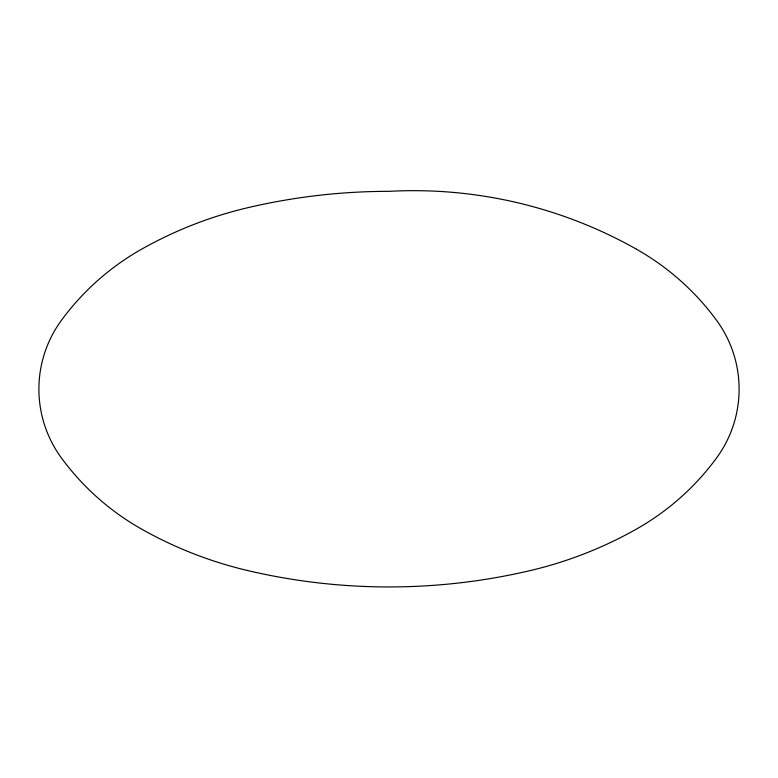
<?xml version="1.0" encoding="UTF-8"?>
<svg xmlns="http://www.w3.org/2000/svg" width="778" height="778" viewBox="0 0 778 778"><rect width="100%" height="100%" fill="white"/><g stroke="black" fill="none" stroke-linecap="round" stroke-linejoin="round"><path stroke-width="1.17" d="M636.56 249.281A254.396 254.396 0 0 1 716.587 320.351A116.34 116.34 0 0 1 716.587 457.931A254.396 254.396 0 0 1 636.56 529.011A404.55 404.55 0 0 1 529.74 570.692A617.664 617.664 0 0 1 248.26 570.692A404.55 404.55 0 0 1 141.44 529.011A254.396 254.396 0 0 1 61.413 457.931A116.34 116.34 0 0 1 61.413 320.351A254.396 254.396 0 0 1 141.44 249.281A404.55 404.55 0 0 1 248.26 207.59A617.664 617.664 0 0 1 389 191.339A453.555 453.555 0 0 1 636.579 249.252"/></g></svg>
